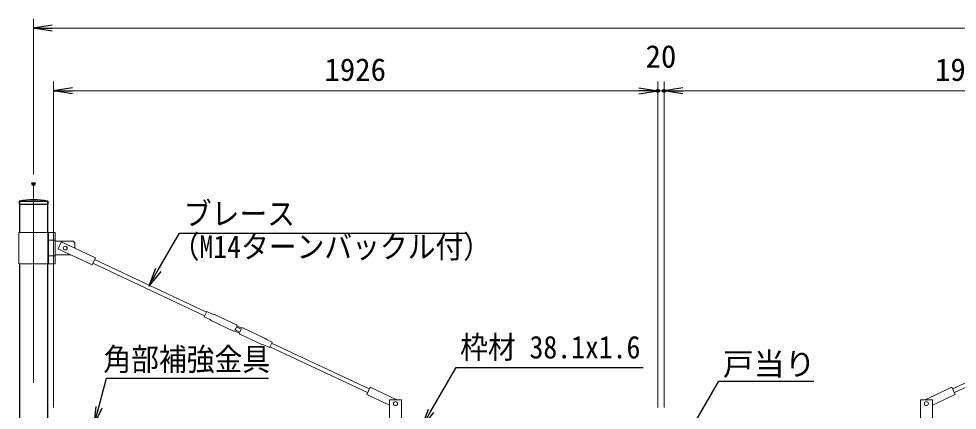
# Model space of a CAD drawing. Units: millimetres, scale not verified. Extents: x -6300 to 6300, y -4455 to 4455.
# Drawn here: x -4503 to -1512, y -71 to 1178 of the extents above; entities that cross this region are included whole.
import ezdxf
from ezdxf.enums import TextEntityAlignment as Align

# ---------------------------------------------------------------- set-up
doc = ezdxf.new("R2010")
doc.units = ezdxf.units.MM
doc.header["$LTSCALE"] = 20
doc.header["$PDMODE"] = 32
doc.header["$PDSIZE"] = 10
doc.linetypes.add('USER1', pattern=[50.8, 31.75, -6.35, 6.35, -6.35])
for name, color, linetype, lineweight in [('0-1_D-STR-TXT', 7, 'Continuous', 25), ('0-2_D-STR3', 3, 'Continuous', 13), ('0-3_D-STR1', 1, 'Continuous', 25), ('0-4_D-BMK', 2, 'USER1', 13), ('0-5_D-STR-DIM', 7, 'Continuous', 13), ('0-E_1部材', 7, 'Continuous', 25)]:
    doc.layers.add(name, color=color, linetype=linetype, lineweight=lineweight)
doc.layers.add('0-9_0', color=7, linetype='Continuous')
doc.layers.add('0-A_Defpoints', color=7, linetype='Continuous')
doc.styles.add('ＭＳ ゴシック', font='')
doc.styles.get('ＭＳ ゴシック').set_extended_font_data('MS Gothic')

# ---------------------------------------------------------------- blocks, each defined once
blk = doc.blocks.new('_Open')
at = {"layer": '0-9_0'}
blk.add_line((-20, 3.333), (0, 0), dxfattribs=at)
blk.add_lwpolyline([(-20, -3.333), (0, 0), (-20, 0)], dxfattribs=at)
blk = doc.blocks.new('MLeader3')
at = {"layer": '0-E_1部材'}
blk.add_line((-4238.11, -64.21), (-4263.3, -119.58), dxfattribs=at)
for points in [[(-4247.77, -61.63), (-4222.8, 31.55), (-3718.09, 31.55), (-3707.29, 31.55)], [(-4257.43, -59.04), (-4263.3, -119.58), (-4247.77, -61.63)]]:
    blk.add_lwpolyline(points, dxfattribs=at)
blk = doc.blocks.new('MLeader4')
at = {"layer": '0-E_1部材'}
blk.add_line((-4049.72, 371.27), (-4088.38, 324.31), dxfattribs=at)
for points in [[(-4058.38, 376.27), (-3990.77, 493.37), (-3089.98, 493.37), (-3079.18, 493.37)], [(-4067.04, 381.27), (-4088.38, 324.31), (-4058.38, 376.27)]]:
    blk.add_lwpolyline(points, dxfattribs=at)
blk = doc.blocks.new('MLeader5')
at = {"layer": '0-E_1部材'}
blk.add_line((-3180.73, -78.77), (-3219.4, -125.73), dxfattribs=at)
for points in [[(-3189.4, -73.77), (-3108.96, 65.56), (-2522.9, 65.56), (-2512.1, 65.56)], [(-3198.06, -68.77), (-3219.4, -125.73), (-3189.4, -73.77)]]:
    blk.add_lwpolyline(points, dxfattribs=at)
blk = doc.blocks.new('MLeader9')
at = {"layer": '0-5_D-STR-DIM', "lineweight": 25}
blk.add_line((-2392.51, -207.3), (-2431.17, -254.26), dxfattribs=at)
for points in [[(-2401.17, -202.3), (-2271.89, 21.63), (-1979.09, 21.63), (-1968.29, 21.63)], [(-2409.83, -197.3), (-2431.17, -254.26), (-2401.17, -202.3)]]:
    blk.add_lwpolyline(points, dxfattribs=at)

msp = doc.modelspace()

# ---------------------------------------------------------------- linework, layer by layer
at = {"layer": '0-2_D-STR3'}
for p, q in [((-4502.74, 496.12), (-4502.74, 396.12)), ((-4502.74, 496.12), (-4386.39, 496.12)), ((-4455.89, 501.51), (-4455.89, 390.87)), ((-4409.78, 496.12), (-4409.78, 396.12)), ((-4407.99, 496.12), (-4407.99, 396.12)), ((-4386.39, 496.12), (-4386.39, 396.12)), ((-4409.78, 471.12), (-4386.39, 471.12)), ((-4329.34, 468.12), (-4386.39, 468.12)), ((-4377.55, 443.79), (-4367.32, 465.5)), ((-4367.1, 465.96), (-4258.56, 414.79)), ((-4324.34, 463.12), (-4329.34, 468.12)), ((-4324.34, 445.45), (-4324.34, 463.12)), ((-4409.78, 421.12), (-4386.39, 421.12)), ((-4337.63, 424.12), (-4386.39, 424.12)), ((-4377.76, 443.35), (-4269.21, 392.18)), ((-4502.74, 396.12), (-4386.39, 396.12)), ((-4258.56, 414.79), (-4269.21, 392.18)), ((-4266.66, 397.61), (-3910.27, 229.61)), ((-4261.11, 409.37), (-3904.72, 241.37)), ((-3903.44, 244.09), (-3911.54, 226.9)), ((-3885.35, 235.56), (-3903.44, 244.09)), ((-3893.45, 218.37), (-3911.54, 226.9)), ((-3888.66, 214.58), (-3892.55, 217.83)), ((-3887.76, 214.03), (-3818.56, 181.41)), ((-3879.57, 234.32), (-3884.36, 235.21)), ((-3878.36, 233.92), (-3809.18, 201.31)), ((-3815.21, 181.49), (-3818.56, 181.41)), ((-3815, 181.94), (-3815.21, 181.49)), ((-3815, 181.94), (-3799.62, 174.7)), ((-3808.81, 195.06), (-3813.5, 185.11)), ((-3813.5, 185.11), (-3798.13, 177.86)), ((-3807.11, 198.68), (-3809.18, 201.31)), ((-3808.81, 195.06), (-3793.44, 187.81)), ((-3807.11, 198.68), (-3807.32, 198.23)), ((-3807.32, 198.23), (-3791.95, 190.98)), ((-3793.44, 187.81), (-3798.13, 177.86)), ((-3791.73, 191.43), (-3791.95, 190.98)), ((-3791.73, 191.43), (-3788.38, 191.51)), ((-3788.38, 191.51), (-3719.18, 158.89)), ((-3799.62, 174.7), (-3799.83, 174.24)), ((-3799.83, 174.24), (-3797.76, 171.61)), ((-3797.76, 171.61), (-3728, 138.73)), ((-3718.28, 158.34), (-3714.39, 155.1)), ((-3713.49, 154.55), (-3695.4, 146.02)), ((-3727.57, 138.64), (-3722.58, 137.71)), ((-3721.59, 137.36), (-3703.5, 128.83)), ((-3695.4, 146.02), (-3703.5, 128.83)), ((-3702.22, 131.55), (-3391.13, -15.06)), ((-3696.68, 143.3), (-3385.59, -3.3)), ((-1215.1, 143.3), (-1526.18, -3.3)), ((-1209.55, 131.55), (-1520.64, -15.06)), ((-3383.03, 2.13), (-3393.69, -20.49)), ((-3383.03, 2.13), (-3298.03, -37.93)), ((-1528.74, 2.13), (-1613.75, -37.93)), ((-1528.74, 2.13), (-1518.08, -20.49)), ((-3393.69, -20.49), (-3320.89, -54.8)), ((-1518.08, -20.49), (-1590.89, -54.8)), ((-3320.89, -37.93), (-3320.89, -170.93)), ((-3320.89, -37.93), (-3282.89, -37.93)), ((-3282.89, -37.93), (-3282.89, -170.93)), ((-1628.89, -37.93), (-1628.89, -170.93)), ((-1590.89, -37.93), (-1628.89, -37.93)), ((-1590.89, -37.93), (-1590.89, -170.93))]:
    msp.add_line(p, q, dxfattribs=at)
for centre, radius in [((-4354.34, 446.12), 6), ((-3301.89, -49.93), 6.5), ((-1609.89, -49.93), 6.5)]:
    msp.add_circle(centre, radius, dxfattribs=at)
for centre, start, end in [((-3895.59, 213.85), 52.66755, 64.76231), ((-3885.63, 218.55), 232.66755, 244.76231), ((-3883.22, 240.08), 244.76231, 256.85707), ((-3880.5, 229.4), 64.76231, 79.36716), ((-3721.31, 154.37), 52.66755, 64.76231), ((-3711.36, 159.07), 232.66755, 244.76231), ((-3726.43, 143.51), 244.76231, 256.85707), ((-3723.72, 132.84), 64.76231, 76.85707)]:
    msp.add_arc(centre, 5, start, end, dxfattribs=at)
at = {"layer": '0-3_D-STR1'}
for p, q in [((-4501.64, 596.12), (-4410.14, 596.12)), ((-4500.44, 596.12), (-4500.44, 496.12)), ((-4411.34, 596.12), (-4411.34, 496.12)), ((-4410.14, 596.12), (-4410.14, 586.12)), ((-4500.44, 396.12), (-4500.44, -112.29)), ((-4411.34, 396.12), (-4411.34, -112.29))]:
    msp.add_line(p, q, dxfattribs=at)
msp.add_lwpolyline([(-4501.64, 596.12), (-4501.64, 586.12), (-4410.14, 586.12)], dxfattribs=at)
msp.add_arc((-4455.89, 336.49), 263.63, 80.00648, 99.99352, dxfattribs=at)
at = {"layer": '0-4_D-BMK'}
msp.add_line((-4455.89, 650.76), (-4455.89, -2459.86), dxfattribs=at)
at = {"layer": '0-5_D-STR-DIM'}
for p, q in [((-4455.89, 680.76), (-4455.89, 1177.71)), ((-4395.89, 1147.71), (-515.89, 1147.71)), ((-4391.89, -61.94), (-4391.89, 977.71)), ((-2465.89, -61.94), (-2465.89, 977.71)), ((-2465.89, -61.94), (-2465.89, 977.71)), ((-2445.89, -61.94), (-2445.89, 977.71)), ((-2445.89, -61.94), (-2445.89, 977.71)), ((-4331.89, 947.71), (-2525.89, 947.71)), ((-2525.89, 947.71), (-2585.89, 947.71)), ((-2465.89, 947.71), (-2445.89, 947.71)), ((-2385.89, 947.71), (-579.89, 947.71)), ((-2385.89, 947.71), (-2325.89, 947.71))]:
    msp.add_line(p, q, dxfattribs=at)
at = {"layer": '0-A_Defpoints'}
for p in [(-2465.89, 947.71), (-2445.89, 947.71), (-4455.89, 650.76)]:
    msp.add_point(p, dxfattribs=at)

# ---------------------------------------------------------------- block references
at = {"layer": '0-5_D-STR-DIM', "xscale": 3, "yscale": 3, "rotation": 180}
for p in [(-4455.89, 1147.71), (-4391.89, 947.71), (-2445.89, 947.71), (-2445.89, 947.71)]:
    msp.add_blockref('_Open', p, dxfattribs=at)
at = {"layer": '0-5_D-STR-DIM', "xscale": 3, "yscale": 3}
msp.add_blockref('_Open', (-2465.89, 947.71), dxfattribs=at)
msp.add_blockref('_Open', (-2465.89, 947.71), dxfattribs=at)
at = {"layer": '0-5_D-STR-DIM'}
msp.add_blockref('MLeader9', (0, 0), dxfattribs=at)
at = {"layer": '0-E_1部材'}
for name in ['MLeader4', 'MLeader5', 'MLeader3']:
    msp.add_blockref(name, (0, 0), dxfattribs=at)

# ---------------------------------------------------------------- texts
at = {"layer": '0-1_D-STR-TXT', "style": 'ＭＳ ゴシック', "width": 0.9}
for s, p in [('ブレース ', (-3976.78, 497.99)), ('（M14ターンバックル付）', (-4015.46, 392.85)), ('枠材 38.1x1.6', (-3096.04, 72.38)), ('角部補強金具', (-4233.13, 33.68))]:
    msp.add_text(s, height=72.14, dxfattribs=at).set_placement(p, align=Align.BOTTOM_LEFT)
at = {"layer": '0-1_D-STR-TXT', "style": 'ＭＳ ゴシック'}
msp.add_text('戸当り', height=72.14, dxfattribs=at).set_placement((-2258.44, 18.57), align=Align.BOTTOM_LEFT)
at = {"layer": '0-5_D-STR-DIM', "style": 'ＭＳ ゴシック'}
for s, p in [('20', (-2505.01, 999.84)), ('1926', (-3528.45, 957.84)), ('1926', (-1582.45, 957.84))]:
    msp.add_text(s, height=72.14, dxfattribs=at).set_placement(p, align=Align.BOTTOM_LEFT)

doc.saveas('drawing.dxf')
